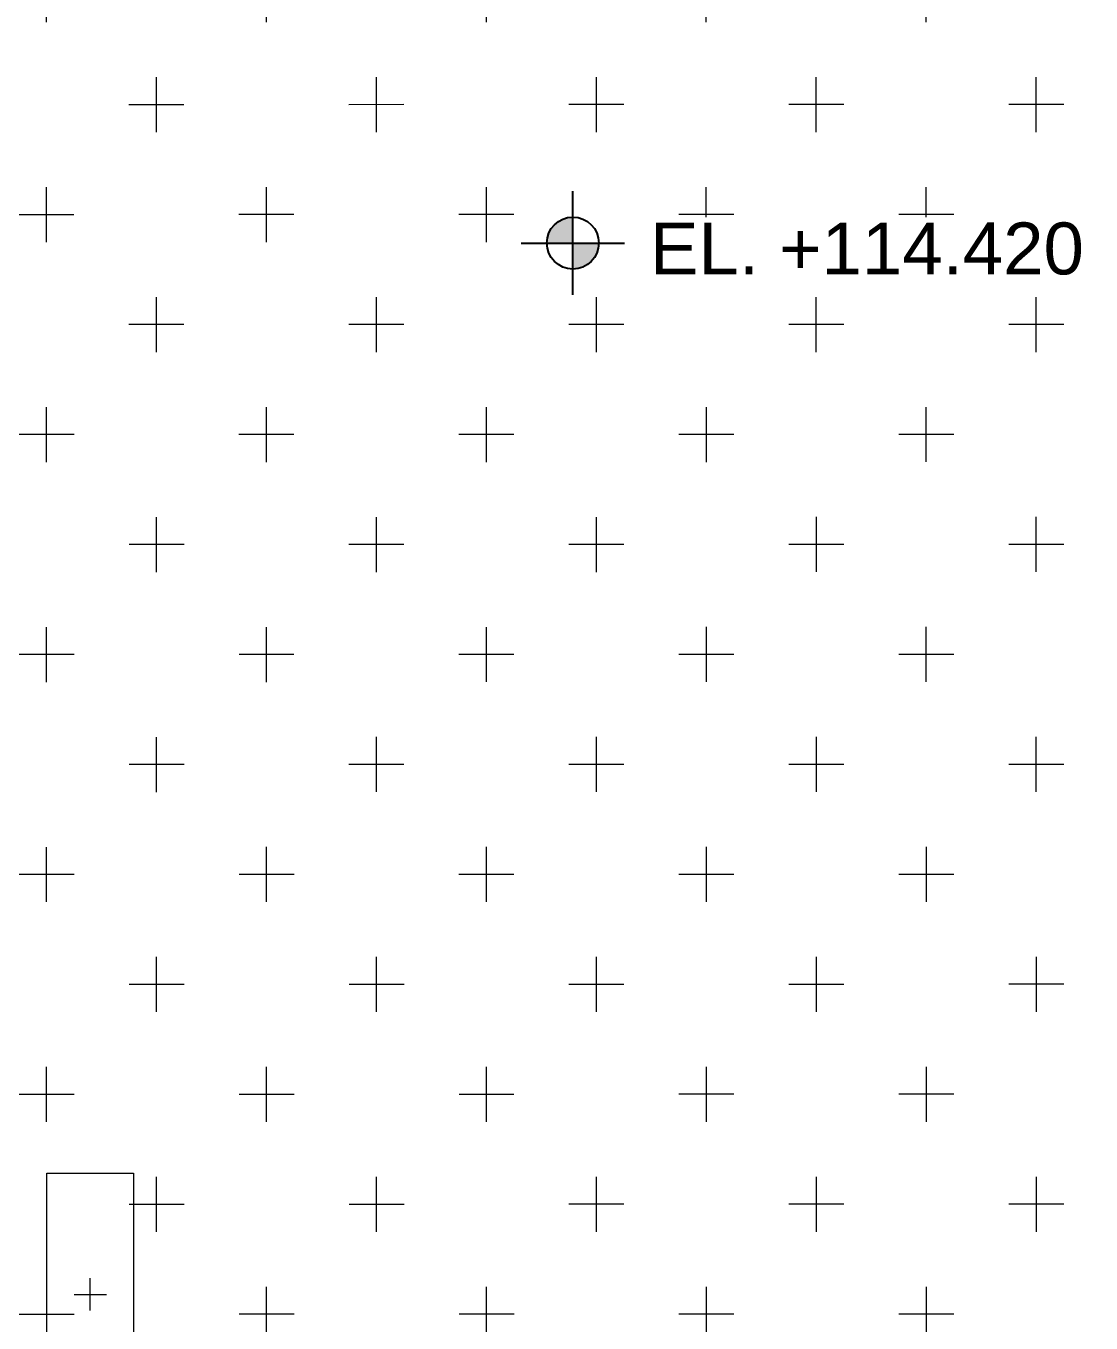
# Model space of a CAD drawing. Header units: millimetres. Extents: x 652937 to 1670132, y 1473552 to 2851037.
# Drawn here: x 711296 to 714371, y 1514484 to 1518229 of the extents above; entities that cross this region are included whole.
import ezdxf

# ---------------------------------------------------------------- set-up
doc = ezdxf.new("R2010")
doc.units = ezdxf.units.MM
doc.linetypes.add('HIDDEN', pattern=[0.375, 0.25, -0.125])
doc.layers.add('A-FLOR-E', color=2, linetype='Continuous', lineweight=9)
doc.layers.add('S-230-A-FLOOR', color=2, linetype='Continuous', lineweight=9)
doc.layers.add('DIM', color=1, linetype='Continuous')
doc.layers.add('TEXT', color=3, linetype='Continuous')
doc.styles.add('Arial', font='arial.ttf')

# ---------------------------------------------------------------- blocks, each defined once
blk = doc.blocks.new('C29')
at = {"layer": 'S-230-A-FLOOR', "color": 251}
for p, q in [((0, 0.0467), (0, -0.0467)), ((-0.0467, 0), (0.0467, 0))]:
    blk.add_line(p, q, dxfattribs=at)
at = {"layer": 'S-230-A-FLOOR', "color": 13, "linetype": 'HIDDEN', "ltscale": 5}
blk.add_lwpolyline([(0.35, 0.125), (0.35, -0.125), (-0.35, -0.125), (-0.35, 0.125)], close=True, dxfattribs=at)
blk = doc.blocks.new('po')
h = blk.add_hatch(color=1)
h.dxf.hatch_style = 1
edge = h.paths.add_edge_path()
edge.add_line((1.5, 0), (0, 0))
edge.add_line((0, 0), (0, -1.5))
edge.add_arc((0, 0), 1.5, 270, 360)
edge = h.paths.add_edge_path()
edge.add_line((-1.5, 0), (0, 0))
edge.add_line((0, 0), (0, 1.5))
edge.add_arc((0, 0), 1.5, 90, 180)
at = {"color": 1}
for p, q in [((0, -2.989), (0, 2.989)), ((-2.989, 0), (2.989, 0))]:
    blk.add_line(p, q, dxfattribs=at)
blk.add_circle((0, 0), 1.5, dxfattribs=at)
blk = doc.blocks.new('W-1-PP18-ST_ENT3_REV02_20260413-050421_PP18_ENT3_MAIN_PLAN')
at = {"layer": 'A-FLOR-E'}
h = blk.add_hatch(dxfattribs=at)
h.set_pattern_fill('CROSS', color=250, scale=50, angle=210.769)
h.set_pattern_definition([(90.0083, (9903.9, -26817.58), (-317.546, 317.454), [158.75, -476.25]), (180.0083, (9983.25, -26738.2), (-317.454, -317.546), [158.75, -476.25])])
h.paths.add_polyline_path([(10552.8, -11720.1), (10552.7, -10920), (11302.5, -10919.9), (11302.6, -11720)], flags=16)
h.paths.add_polyline_path([(18712.4, -10369.2), (18712.7, -10275.1), (20062.2, -10275), (20062.2, -7304.8), (20062.2, 1006.5), (8350.2, 1013.8), (8352.6, -15559), (13097.4, -15549.9), (13097.4, -10370)])
at = {"layer": 'TEXT'}
h = blk.add_hatch(dxfattribs=at)
h.set_pattern_fill('ANSI34', color=250, scale=21.831008, angle=305.769)
h.set_pattern_definition([(230.0083, (16484.82, -22407.65), (318.622, -267.277), []), (230.0083, (16387.17, -22416.2), (318.622, -267.277), []), (230.0083, (16289.52, -22424.77), (318.622, -267.277), []), (230.0083, (16191.87, -22433.32), (318.622, -267.277), [])])
h.paths.add_polyline_path([(8351.9, -15550.1), (8350.2, 1004.8), (20060.2, 1006.6), (20061.9, -15548.3)], flags=16)
h.paths.add_polyline_path([(8201.9, -15700.1), (8201.1, 1155.7), (20210.7, 1155.9), (20211.5, -15699.8)])
at = {"color": 1, "xscale": 50, "yscale": 50, "zscale": 50}
blk.add_blockref('po', (12547.7, -7010.9), dxfattribs=at)
at = {"layer": 'S-230-A-FLOOR', "color": 4, "xscale": 1000, "yscale": 1000, "zscale": 1000, "rotation": 90.00830806532032}
blk.add_blockref('C29', (11154.1, -10046.1), dxfattribs=at)
at = {"layer": 'DIM', "color": 3, "insert": (13647.3, -7027.5), "char_height": 150, "attachment_point": 5, "rotation": 0.0083, "style": 'Arial', "bg_fill": 3, "box_fill_scale": 1.1, "bg_fill_color": 256, "bg_fill_true_color": 13158600, "bg_fill_transparency": 0}
blk.add_mtext('\\A1;EL. +114.420 SFL.', dxfattribs=at)

msp = doc.modelspace()

# ---------------------------------------------------------------- block references
at = {"color": 6}
msp.add_blockref('W-1-PP18-ST_ENT3_REV02_20260413-050421_PP18_ENT3_MAIN_PLAN', (700327.4222, 1524612.6223), dxfattribs=at)

doc.saveas('drawing.dxf')
